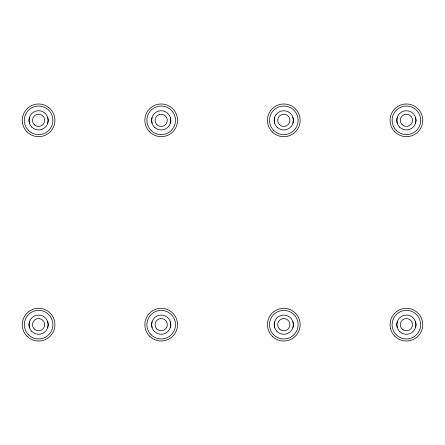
<?xml version="1.0" encoding="UTF-8"?>
<svg xmlns="http://www.w3.org/2000/svg" width="445" height="445" viewBox="0 0 445 445"><rect width="100%" height="100%" fill="white"/><g stroke="black" fill="none" stroke-linecap="round" stroke-linejoin="round"><path stroke-width="0.67" d="M29.476 117.469L28.992 120.334L29.476 123.193M47.721 123.193L48.199 120.334L47.721 117.469M29.476 321.807L28.992 324.666L29.476 327.531M47.721 327.531L48.199 324.666L47.721 321.807M152.079 117.469L151.595 120.334L152.079 123.193M170.318 123.193L170.802 120.334L170.318 117.469M152.079 321.807L151.595 324.666L152.079 327.531M170.318 327.531L170.802 324.666L170.318 321.807M274.682 117.469L274.198 120.334L274.682 123.193M292.921 123.193L293.405 120.334L292.921 117.469M274.682 321.807L274.198 324.666L274.682 327.531M292.921 327.531L293.405 324.666L292.921 321.807M397.279 117.469L396.801 120.334L397.279 123.193M415.524 123.193L416.008 120.334L415.524 117.469M397.279 321.807L396.801 324.666L397.279 327.531M415.524 327.531L416.008 324.666L415.524 321.807M27.039 131.892A16.348 16.348 0 0 0 54.385 124.561A16.348 16.348 0 0 0 34.365 104.542A16.348 16.348 0 0 0 27.039 131.892M28.486 130.446A14.301 14.301 0 0 0 52.415 124.033A14.301 14.301 0 0 0 34.894 106.516A14.301 14.301 0 0 0 28.486 130.446M31.806 127.12A9.606 9.606 0 0 0 47.871 122.82A9.606 9.606 0 0 0 36.112 111.055A9.606 9.606 0 0 0 31.806 127.12M34.265 124.667A6.13 6.13 0 0 0 44.517 121.919A6.13 6.13 0 0 0 37.013 114.41A6.13 6.13 0 0 0 34.265 124.667M149.642 336.225A16.348 16.348 0 0 0 176.988 328.899A16.348 16.348 0 0 0 156.968 308.88A16.348 16.348 0 0 0 149.642 336.225M151.083 334.785A14.301 14.301 0 0 0 175.013 328.371A14.301 14.301 0 0 0 157.497 310.855A14.301 14.301 0 0 0 151.083 334.785M154.409 331.458A9.606 9.606 0 0 0 170.474 327.153A9.606 9.606 0 0 0 158.715 315.394A9.606 9.606 0 0 0 154.409 331.458M156.863 329.005A6.13 6.13 0 0 0 167.12 326.257A6.13 6.13 0 0 0 159.61 318.748A6.13 6.13 0 0 0 156.863 329.005M272.24 131.892A16.348 16.348 0 0 0 299.591 124.561A16.348 16.348 0 0 0 279.571 104.542A16.348 16.348 0 0 0 272.24 131.892M273.686 130.446A14.301 14.301 0 0 0 297.616 124.033A14.301 14.301 0 0 0 280.1 106.516A14.301 14.301 0 0 0 273.686 130.446M279.466 124.667A6.13 6.13 0 0 0 289.723 121.919A6.13 6.13 0 0 0 282.213 114.41A6.13 6.13 0 0 0 279.466 124.667M277.012 127.12A9.606 9.606 0 0 0 293.077 122.82A9.606 9.606 0 0 0 281.318 111.055A9.606 9.606 0 0 0 277.012 127.12M277.012 331.458A9.606 9.606 0 0 0 293.077 327.153A9.606 9.606 0 0 0 281.318 315.394A9.606 9.606 0 0 0 277.012 331.458M279.466 329.005A6.13 6.13 0 0 0 289.723 326.257A6.13 6.13 0 0 0 282.213 318.748A6.13 6.13 0 0 0 279.466 329.005M396.289 334.785A14.301 14.301 0 0 0 420.219 328.371A14.301 14.301 0 0 0 402.703 310.855A14.301 14.301 0 0 0 396.289 334.785M394.843 336.225A16.348 16.348 0 0 0 422.194 328.899A16.348 16.348 0 0 0 402.174 308.88A16.348 16.348 0 0 0 394.843 336.225M399.61 331.458A9.606 9.606 0 0 0 415.68 327.153A9.606 9.606 0 0 0 403.915 315.394A9.606 9.606 0 0 0 399.61 331.458M402.069 329.005A6.13 6.13 0 0 0 412.326 326.257A6.13 6.13 0 0 0 404.817 318.748A6.13 6.13 0 0 0 402.069 329.005M272.24 336.225A16.348 16.348 0 0 0 299.591 328.899A16.348 16.348 0 0 0 279.571 308.88A16.348 16.348 0 0 0 272.24 336.225M149.642 131.892A16.348 16.348 0 0 0 176.988 124.561A16.348 16.348 0 0 0 156.968 104.542A16.348 16.348 0 0 0 149.642 131.892M151.083 130.446A14.301 14.301 0 0 0 175.013 124.033A14.301 14.301 0 0 0 157.497 106.516A14.301 14.301 0 0 0 151.083 130.446M154.409 127.12A9.606 9.606 0 0 0 170.474 122.82A9.606 9.606 0 0 0 158.715 111.055A9.606 9.606 0 0 0 154.409 127.12M156.863 124.667A6.13 6.13 0 0 0 167.12 121.919A6.13 6.13 0 0 0 159.61 114.41A6.13 6.13 0 0 0 156.863 124.667M273.686 334.785A14.301 14.301 0 0 0 297.616 328.371A14.301 14.301 0 0 0 280.1 310.855A14.301 14.301 0 0 0 273.686 334.785M394.843 131.892A16.348 16.348 0 0 0 422.194 124.561A16.348 16.348 0 0 0 402.174 104.542A16.348 16.348 0 0 0 394.843 131.892M396.289 130.446A14.301 14.301 0 0 0 420.219 124.033A14.301 14.301 0 0 0 402.703 106.516A14.301 14.301 0 0 0 396.289 130.446M402.069 124.667A6.13 6.13 0 0 0 412.326 121.919A6.13 6.13 0 0 0 404.817 114.41A6.13 6.13 0 0 0 402.069 124.667M399.61 127.12A9.606 9.606 0 0 0 415.68 122.82A9.606 9.606 0 0 0 403.915 111.055A9.606 9.606 0 0 0 399.61 127.12M27.039 336.225A16.348 16.348 0 0 0 54.385 328.899A16.348 16.348 0 0 0 34.365 308.88A16.348 16.348 0 0 0 27.039 336.225M31.806 331.458A9.606 9.606 0 0 0 47.871 327.153A9.606 9.606 0 0 0 36.112 315.394A9.606 9.606 0 0 0 31.806 331.458M34.265 329.005A6.13 6.13 0 0 0 44.517 326.257A6.13 6.13 0 0 0 37.013 318.748A6.13 6.13 0 0 0 34.265 329.005M28.486 334.785A14.301 14.301 0 0 0 52.415 328.371A14.301 14.301 0 0 0 34.894 310.855A14.301 14.301 0 0 0 28.486 334.785"/></g></svg>
